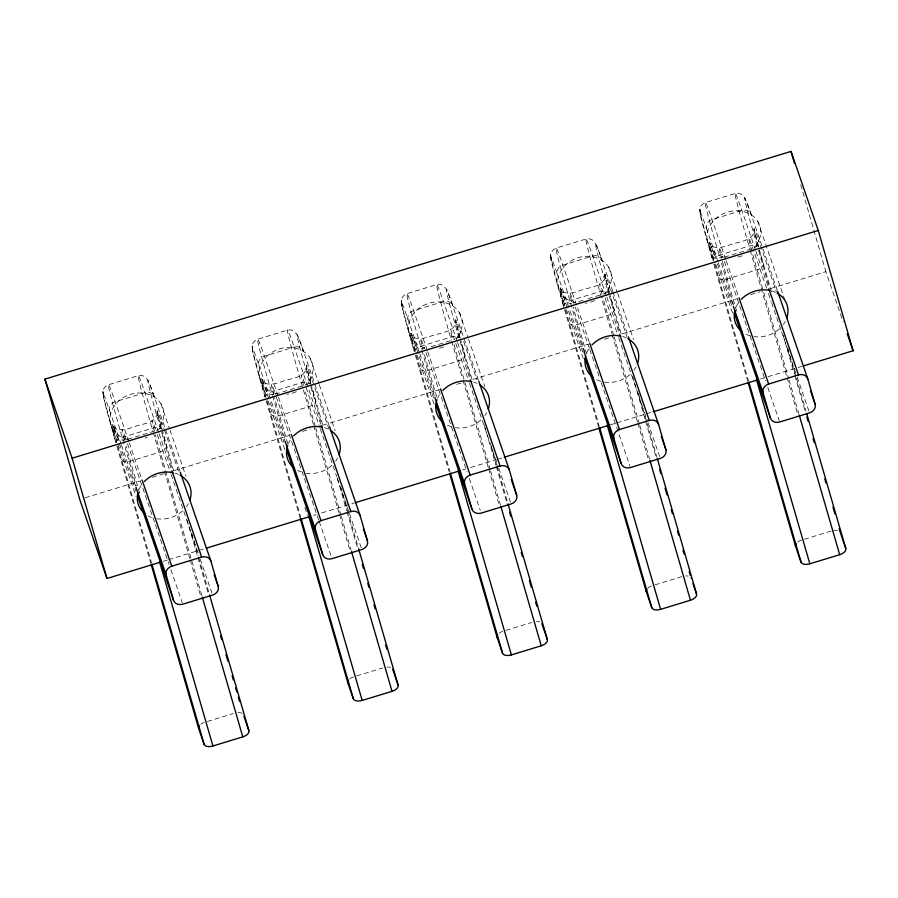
<?xml version="1.0" encoding="UTF-8"?>
<svg xmlns="http://www.w3.org/2000/svg" width="898" height="898" viewBox="0 0 898 898"><rect width="100%" height="100%" fill="white"/><g stroke="black" fill="none" stroke-linecap="round" stroke-linejoin="round"><path stroke-width="0.67" stroke-dasharray="4.49 3.37" d="M173.606 470.844L157.161 411.419C157.936 424.44 138.236 423.822 130.176 428.178C124.407 429.435 114.899 432.241 112.497 424.395L114.45 428.009L113.305 425.978L136.036 491.386M310.831 383.502L306.386 365.868C307.161 378.9 287.461 378.271 279.401 382.627C273.632 383.895 264.124 386.69 261.733 378.844L263.675 382.469L262.53 380.426L284.049 442.344M460.057 337.962L455.612 320.317C456.386 333.349 436.686 332.731 428.627 337.087C422.857 338.344 413.349 341.139 410.958 333.304L412.9 336.918L411.755 334.887L434.486 400.284M609.282 292.411L604.837 274.777C605.611 287.798 585.911 287.18 577.852 291.536C572.082 292.804 562.575 295.599 560.184 287.753L562.126 291.367L560.981 289.336L582.791 352.095M758.507 246.871L754.062 229.226C754.836 242.258 735.136 241.629 727.077 245.985C721.307 247.253 711.8 250.048 709.409 242.202L711.351 245.828L710.206 243.785L715.583 258.792M124.452 439.93A70.224 1.571 73 0 1 126.147 439.728L155.994 430.625A7.801 6.589 -19 0 0 161.618 422.015L163.907 428.649M329.106 429.513L310.843 376.464A7.801 6.589 -19 0 1 305.219 385.074L275.372 394.188A70.224 1.571 73 0 0 273.677 394.379M431.085 346.662L454.444 339.534A70.224 1.571 73 0 0 452.749 339.725M582.903 300.314L573.822 303.086A70.224 1.571 73 0 0 572.127 303.288M588.1 298.731L603.669 293.983A7.801 6.589 -19 0 0 609.293 285.373L627.107 337.098M724.349 257.154L752.894 248.432A7.801 6.589 -19 0 0 758.518 239.833L776.332 291.547M85.119 497.773L140.133 480.98M152.211 477.298L164.289 473.605M173.684 470.743L289.089 435.519M302.514 431.422L310.562 428.963M322.64 425.27L439.391 389.642M456.835 384.322L462.201 382.683M472.943 379.405L588.347 344.181M604.455 339.264L612.503 336.806M621.899 333.933L737.303 298.708M750.728 294.611L760.123 291.749M770.854 288.471L825.879 271.679L843.121 321.753M163.335 561.272L167.365 560.049M168.701 559.634L204.935 548.577M313.638 515.396L316.321 514.576M321.686 512.938L353.891 503.116M462.593 469.935L465.276 469.115M470.642 467.476L496.145 459.697M497.481 459.282L502.846 457.643M610.202 424.877L615.579 423.239M616.915 422.835L645.101 414.236M646.437 413.821L651.802 412.182M760.505 379.001L802.105 366.305M207.371 721.476L233.323 713.551M356.596 675.925L382.548 668.011M505.821 630.385L531.773 622.46M655.046 584.834L682.289 576.516M804.271 539.294L831.514 530.976M757.867 221.615L784.639 299.36M777.253 290.211L748.517 206.944L744.431 197.425L741.131 194.091L738.212 193.205L735.215 193.463L705.368 202.578L702.651 204.059L700.732 206.417L699.856 209.335L700.462 214.992L712.664 260.128A109.242 2.447 73 0 1 706.412 228.171A7.801 6.589 -19 0 1 712.047 219.561L741.894 210.458A7.801 6.589 -19 0 1 751.188 214.51A109.242 2.447 73 0 0 757.418 246.467M755.588 250.239L741.894 210.458A117.043 2.627 73 0 0 748.977 246.108L749.763 248.791M756.049 251.563L768.374 287.382M766.589 288.224L752.894 248.432A70.224 1.571 73 0 0 757.149 269.827L788.68 378.664M768.419 293.534L771.158 301.481M771.618 302.817L781.204 330.666M781.664 331.991L791.25 359.84M791.71 361.164L796.739 375.757M797.188 377.081L809.525 412.889M725.741 259.354L712.047 219.561A117.043 2.627 73 0 0 719.141 255.223L719.915 257.906M726.201 260.678L738.526 296.486M724.417 261.52L765.523 380.887M767.801 387.521L779.217 420.679M706.412 228.171L717.839 261.329M718.288 262.654L732.903 305.096M717.345 263.933L732.016 306.544M709.813 247.017L715.257 262.833M715.706 264.147L732.948 314.221M608.642 267.155L617.263 292.198M617.723 293.511L633.595 339.635M612.75 291.379L597.327 247.287L594.263 241.562L591.905 239.631L588.987 238.756L585.99 239.014L556.143 248.129L553.426 249.61L551.507 251.968L550.631 254.875L550.889 258.108L563.809 306.993A109.242 2.447 73 0 1 557.187 273.722A7.801 6.589 -19 0 1 562.822 265.112L592.669 255.997A7.801 6.589 -19 0 1 601.963 260.05A109.242 2.447 73 0 0 608.575 293.332M612.919 291.884L628.028 335.751M606.363 295.79L592.669 255.997A117.043 2.627 73 0 0 599.752 291.659L611.83 333.315M606.824 297.115L619.149 332.922M605.039 297.956L618.284 336.424M618.733 337.749L647.503 421.308M647.963 422.632L660.299 458.44M589.301 342.037L562.822 265.112A117.043 2.627 73 0 0 569.916 300.763L584.71 351.825M575.191 307.071L589.346 348.188M589.806 349.513L599.393 377.362M601.222 382.671L629.992 466.219M557.187 273.722L584.138 351.971M560.577 292.557L566.032 308.373M566.481 309.698L583.722 359.772M459.417 312.706L468.038 337.749M468.498 339.062L484.83 386.499M478.353 380L450.066 298.035L445.98 288.527L442.669 285.182L439.762 284.296L436.765 284.565L406.917 293.668L404.201 295.15L402.282 297.507L401.406 300.426L402.012 306.083L414.203 351.219A109.242 2.447 73 0 1 407.961 319.261A7.801 6.589 -19 0 1 413.596 310.652L443.432 301.548A7.801 6.589 -19 0 1 452.738 305.601A109.242 2.447 73 0 0 458.968 337.558M456.061 338.86A7.801 6.589 -19 0 0 460.068 330.924L461.898 336.222M463.727 341.532L476.961 379.989M457.138 341.33L443.432 301.548A117.043 2.627 73 0 0 450.527 337.199L451.312 339.893M457.598 342.666L469.923 378.473M455.814 343.507L469.059 381.964M469.508 383.3L498.278 466.848M498.738 468.172L511.074 503.991M427.291 350.445L413.596 310.652A117.043 2.627 73 0 0 420.691 346.314L421.465 348.996M427.751 351.769L440.536 388.901M425.966 352.622L467.072 471.978M469.351 478.612L480.307 510.446M407.961 319.261L419.377 352.42M419.837 353.745L434.452 396.186M411.351 338.108L416.807 353.924M417.256 355.238L434.497 405.312M310.192 358.257L318.812 383.289M319.273 384.613L335.145 430.726M329.128 425.54L300.841 343.575L296.755 334.067L293.444 330.722L290.537 329.847L287.54 330.105L257.692 339.219L254.976 340.701L253.056 343.058L252.17 345.966L252.787 351.634L264.977 396.77M320.698 424.013L294.207 347.099L264.371 356.203A7.801 6.589 -19 0 0 258.736 364.812A109.242 2.447 73 0 0 264.977 396.77M306.128 387.723L319.834 427.515M320.283 428.84L336.728 476.591M337.188 477.916L346.774 505.765M347.234 507.089L349.053 512.399M349.513 513.723L361.849 549.531M278.066 395.996L264.371 356.203A117.043 2.627 73 0 0 271.465 391.854L272.24 394.548M278.526 397.32L290.851 433.128M276.281 396.837L318.756 520.178M319.217 521.502L331.542 557.31M258.736 364.812L285.227 441.737M262.126 383.659L267.582 399.464M268.031 400.789L285.272 450.863M160.967 403.797L169.587 428.84M170.048 430.153L185.92 476.277M179.903 471.091L151.616 389.126L147.53 379.618L144.219 376.273L141.312 375.398L138.314 375.656L108.467 384.759L105.751 386.252L103.831 388.598L102.944 391.517L103.562 397.174L115.752 442.321A109.242 2.447 73 0 1 109.511 410.352A7.801 6.589 -19 0 1 115.146 401.754L144.982 392.639A7.801 6.589 -19 0 1 154.288 396.692A109.242 2.447 73 0 0 160.518 428.649M164.356 429.974L178.511 471.091M158.688 432.432L144.982 392.639A117.043 2.627 73 0 0 152.076 428.301L152.862 430.984M159.148 433.756L171.933 470.889M157.363 434.598L170.609 473.066M171.058 474.391L198.458 553.965M200.288 559.274L212.624 595.082M128.841 441.535L115.146 401.754A117.043 2.627 73 0 0 122.24 437.405L136.249 485.773M129.301 442.86L141.626 478.668M127.516 443.713L144.87 494.113M145.33 495.438L154.916 523.287M155.376 524.612L169.071 564.404M170.901 569.702L182.316 602.861M109.511 410.352L120.927 443.511M121.387 444.836L135.542 485.953M112.901 429.199L136.047 496.403M800.713 184.808L825.879 271.679M771.427 291.816L758.855 248.14M787.703 347.997L806.078 411.407M758.586 250.475L769.092 286.754M783.112 335.122L794.404 374.096M794.786 375.431L805.304 411.711M789.073 380.011L798.805 413.608M750.156 250.138L786.749 376.453M787.131 377.789L797.649 414.068M736.652 311.191L727.301 278.941A70.224 1.571 73 0 1 722.396 261.599M721.476 263.282L733.543 304.938M714.741 264.169A78.025 1.751 73 0 0 718.479 277.257L748.461 380.73M713.798 264.091L747.686 381.033M621.034 333.326L609.63 293.68M638.478 393.549L656.853 456.947M609.36 296.014L620.26 333.641M632.72 376.644L645.179 419.635M645.561 420.982L656.079 457.262M613.761 335.526L607.924 315.378A70.224 1.571 73 0 1 602.738 297.025M614.153 336.873L639.455 424.215M639.847 425.562L649.58 459.147M612.212 334.651L637.524 421.993M637.906 423.34L648.423 459.619M586.641 354.048L578.076 324.481A70.224 1.571 73 0 1 573.171 307.15M565.516 309.709A78.025 1.751 73 0 0 569.253 322.809L599.235 426.269M564.573 309.63L598.584 427.01M471.809 378.877L460.405 339.231M491.273 446.059L496.717 464.872M497.11 466.219L507.628 502.498M460.135 341.566L470.642 377.845M484.269 424.877L495.954 465.186M496.336 466.533L506.854 502.813M490.229 469.766L458.698 360.917A70.224 1.571 73 0 1 453.793 343.586M490.622 471.102L500.354 504.698M451.694 341.229L462.605 378.855M462.986 380.202L488.299 467.544M488.68 468.879L499.198 505.17M436.641 396.905L428.851 370.032A70.224 1.571 73 0 1 423.946 352.69M421.858 350.343L435.092 396.029M416.29 355.26A78.025 1.751 73 0 0 420.028 368.36L450.01 471.82M415.347 355.181L448.978 471.237M322.584 424.428L311.179 384.771M340.791 487.277L358.785 549.385M310.91 387.117L321.81 424.732M337.379 478.488L346.729 510.738M347.111 512.073L357.629 548.352M315.31 426.629L309.473 406.468A70.224 1.571 73 0 1 304.568 389.126M315.703 427.964L341.004 515.306M341.397 516.653L351.129 550.25M313.38 424.406L301.301 382.75A117.043 2.627 73 0 1 294.207 347.099A7.801 6.589 -19 0 1 303.513 351.152A109.242 2.447 73 0 0 310.124 384.423M313.761 425.742L339.074 513.084M339.455 514.431L349.973 550.71M287.809 443.792L279.626 415.583A70.224 1.571 73 0 1 274.44 397.219M272.633 395.895L285.867 441.58M304.938 507.415L307.273 515.474M267.065 400.811A78.025 1.751 73 0 0 270.803 413.899L300.785 517.371M266.122 400.721L300.134 518.101M191.566 532.828L198.267 555.963M198.66 557.31L209.178 593.589M161.685 432.656L172.584 470.283M186.986 519.998L197.504 556.277M197.886 557.624L208.403 593.904M201.904 595.789L160.248 452.02A70.224 1.571 73 0 1 155.343 434.677M153.244 432.331L164.154 469.946M164.536 471.293L189.848 558.635M190.23 559.982L200.748 596.261M139.751 493.372L130.401 461.123A70.224 1.571 73 0 1 126.079 445.913M117.84 446.351A78.025 1.751 73 0 0 121.578 459.45L151.56 562.911M116.897 446.272L150.909 563.652M754.062 229.226L754.567 233.368L754.354 231.561M604.837 274.777L605.342 278.919L605.129 277.112M455.612 320.317L456.117 324.47L455.903 322.651M306.386 365.868L306.892 370.01L306.678 368.202M157.161 411.419L157.666 415.561L157.453 413.754M126.147 439.728A7.801 6.589 -19 0 1 116.852 435.676A78.025 1.751 73 0 0 116.774 442.546M121.578 459.45A7.801 4.176 -16.2 0 0 130.401 461.123L160.248 452.02A7.801 4.176 -16.2 0 0 166.343 445.79A78.025 1.751 73 0 1 162.605 432.69M154.299 430.816A70.224 1.571 73 0 1 155.994 430.625M200.804 724.237A7.801 4.176 -16.2 0 1 204.216 722.452M116.067 442.366A7.801 4.176 -16.2 0 1 122.24 437.405L152.076 428.301A7.801 4.176 -16.2 0 1 160.17 428.907M237.992 712.563A7.801 4.176 -16.2 0 1 242.426 713.551M161.55 428.885A78.025 1.751 73 0 1 161.618 422.015M127.886 439.38A27.31 23.056 -19 0 1 113.047 407.916A27.31 23.056 -19 0 1 152.368 395.917A27.31 23.056 -19 0 1 156.701 430.58M147.092 437.259A27.31 23.056 -19 0 1 145.24 438.011M188.344 503.61A27.31 23.056 -19 0 1 186.369 506.753M182.541 510.984A27.31 23.056 -19 0 1 156.982 518.786M151.515 517.383A27.31 23.056 -19 0 1 148.192 515.867M139.19 489.152A27.31 23.056 -19 0 1 140.907 485.93M175.043 473.156A27.31 23.056 -19 0 1 178.511 474.447M277.112 393.829A27.31 23.056 -19 0 1 262.272 362.377A27.31 23.056 -19 0 1 301.593 350.366A27.31 23.056 -19 0 1 305.926 385.029M296.318 391.708A27.31 23.056 -19 0 1 286.754 394.312M337.569 458.07A27.31 23.056 -19 0 1 335.594 461.202M331.766 465.445A27.31 23.056 -19 0 1 306.207 473.246M300.74 471.843A27.31 23.056 -19 0 1 297.418 470.316M288.415 443.612A27.31 23.056 -19 0 1 290.133 440.379M324.268 427.616A27.31 23.056 -19 0 1 327.736 428.907M424.507 347.818A27.31 23.056 -19 0 1 411.812 316.298A27.31 23.056 -19 0 1 450.28 304.545A27.31 23.056 -19 0 1 456.431 338.075M443.702 346.92A27.31 23.056 -19 0 1 437.932 348.491M486.795 412.519A27.31 23.056 -19 0 1 484.819 415.651M480.991 419.894A27.31 23.056 -19 0 1 455.432 427.695M451.728 426.876A27.31 23.056 -19 0 1 446.643 424.776M437.64 398.061A27.31 23.056 -19 0 1 439.358 394.828M473.493 382.065A27.31 23.056 -19 0 1 476.961 383.356M575.562 302.738A27.31 23.056 -19 0 1 560.722 271.275A27.31 23.056 -19 0 1 600.044 259.275A27.31 23.056 -19 0 1 604.376 293.938M594.768 300.617A27.31 23.056 -19 0 1 585.204 303.221M636.02 366.968A27.31 23.056 -19 0 1 634.044 370.111M630.216 374.343A27.31 23.056 -19 0 1 604.657 382.144M600.953 381.336A27.31 23.056 -19 0 1 595.868 379.225M586.865 352.521A27.31 23.056 -19 0 1 588.583 349.288M622.718 336.514A27.31 23.056 -19 0 1 626.187 337.805M722.957 256.727A27.31 23.056 -19 0 1 710.587 224.668A27.31 23.056 -19 0 1 749.808 214.016A27.31 23.056 -19 0 1 753.602 248.398M742.152 255.829A27.31 23.056 -19 0 1 736.382 257.389M785.245 321.428A27.31 23.056 -19 0 1 783.269 324.56M779.442 328.803A27.31 23.056 -19 0 1 753.882 336.604M750.189 335.785A27.31 23.056 -19 0 1 745.093 333.674M736.091 306.97A27.31 23.056 -19 0 1 738.852 302.199M771.943 290.974A27.31 23.056 -19 0 1 775.412 292.265M273.666 394.536A7.801 6.589 -19 0 1 266.077 390.136A78.025 1.751 73 0 0 265.999 396.995M270.803 413.899A7.801 4.176 -16.2 0 0 279.626 415.583L309.473 406.468A7.801 4.176 -16.2 0 0 315.568 400.239A78.025 1.751 73 0 1 311.831 387.139M303.524 385.276A70.224 1.571 73 0 1 305.219 385.074M349.636 679A7.801 4.176 -16.2 0 1 353.442 676.901M265.236 397.477A7.801 4.176 -16.2 0 1 271.465 391.854L301.301 382.75A7.801 4.176 -16.2 0 1 309.844 383.861M387.218 667.012A7.801 4.176 -16.2 0 1 390.596 667.461M310.775 383.334A78.025 1.751 73 0 1 310.843 376.464M415.235 351.455A78.025 1.751 73 0 1 415.303 344.585A7.801 6.589 -19 0 0 424.597 348.637A70.224 1.571 73 0 0 422.902 348.839M420.028 368.36A7.801 4.176 -16.2 0 0 428.851 370.032L458.698 360.917A7.801 4.176 -16.2 0 0 464.794 354.688A78.025 1.751 73 0 1 461.056 341.599M499.254 633.146A7.801 4.176 -16.2 0 1 502.667 631.361M414.517 351.275A7.801 4.176 -16.2 0 1 420.691 346.314L450.527 337.199A7.801 4.176 -16.2 0 1 458.62 337.816M536.443 621.472A7.801 4.176 -16.2 0 1 539.821 621.91M460.001 337.794A78.025 1.751 73 0 1 460.068 330.924M571.543 303.479A7.801 6.589 -19 0 1 564.528 299.034A78.025 1.751 73 0 0 564.46 305.904M569.253 322.809A7.801 4.176 -16.2 0 0 578.076 324.481L607.924 315.378A7.801 4.176 -16.2 0 0 614.019 309.148A78.025 1.751 73 0 1 610.281 296.048M601.974 294.185A70.224 1.571 73 0 1 603.669 293.983M647.739 588.235A7.801 4.176 -16.2 0 1 652.442 585.631M563.697 306.386A7.801 4.176 -16.2 0 1 569.916 300.763L599.752 291.659A7.801 4.176 -16.2 0 1 608.451 293.04M685.668 575.921A7.801 4.176 -16.2 0 1 688.194 576.112M609.226 292.243A78.025 1.751 73 0 1 609.293 285.373M713.685 260.364A78.025 1.751 73 0 1 713.753 253.494A7.801 6.589 -19 0 0 723.047 257.546A70.224 1.571 73 0 0 721.352 257.737M718.479 277.257A7.801 4.176 -16.2 0 0 727.301 278.941L757.149 269.827A7.801 4.176 -16.2 0 0 763.255 263.597A78.025 1.751 73 0 1 759.506 250.508M797.705 542.055A7.801 4.176 -16.2 0 1 801.667 540.08M712.922 260.51A7.801 4.176 -16.2 0 1 719.141 255.223L748.977 246.108A7.801 4.176 -16.2 0 1 757.317 246.961M833.782 530.482A7.801 4.176 -16.2 0 1 837.419 530.572M758.451 246.692A78.025 1.751 73 0 1 758.518 239.833M700.171 212.04L699.856 209.335L700.462 214.992L700.171 212.04M550.945 257.58L550.631 254.875L551.237 260.543L550.945 257.58M401.709 303.131L401.406 300.426L402.012 306.083L401.709 303.131M252.484 348.682L252.17 345.966L252.787 351.634L252.484 348.682M103.259 394.222L102.944 391.517L103.562 397.174L103.259 394.222"/><path stroke-width="1.35" d="M160.652 562.092L106.974 578.48L79.754 499.411L44.9 379.136L791.026 151.403L818.246 230.472L853.1 350.748L803.452 365.901M44.9 379.136L72.121 458.204L818.246 230.472M206.282 548.173L309.608 516.631M355.238 502.7L459.911 470.754M504.193 457.239L608.866 425.293M653.149 411.778L757.822 379.82M173.482 600.133L166.141 574.81A7.801 6.589 -19 0 1 171.765 566.211L201.612 557.097A7.801 6.589 -19 0 1 210.907 561.149L218.248 586.473A7.801 6.589 -19 0 1 212.624 595.082L182.777 604.186A7.801 6.589 -19 0 1 173.482 600.133L137.854 496.684M322.708 554.594L315.366 529.27A7.801 6.589 -19 0 1 320.99 520.66L350.837 511.546A7.801 6.589 -19 0 1 360.132 515.609L367.473 540.922A7.801 6.589 -19 0 1 361.849 549.531L332.002 558.646A7.801 6.589 -19 0 1 322.708 554.594L287.079 451.144M471.933 509.043L464.592 483.719A7.801 6.589 -19 0 1 470.215 475.109L500.063 466.006A7.801 6.589 -19 0 1 509.357 470.058L516.698 495.382A7.801 6.589 -19 0 1 511.074 503.991L481.227 513.095A7.801 6.589 -19 0 1 471.933 509.043L435.856 404.268M621.158 463.491L613.817 438.179A7.801 6.589 -19 0 1 619.44 429.57L649.288 420.455A7.801 6.589 -19 0 1 658.582 424.507L665.923 449.831A7.801 6.589 -19 0 1 660.299 458.44L630.452 467.544A7.801 6.589 -19 0 1 621.158 463.491L585.081 358.717M770.383 417.952L763.042 392.628A7.801 6.589 -19 0 1 768.666 384.018L798.513 374.915A7.801 6.589 -19 0 1 807.807 378.967L815.148 404.28A7.801 6.589 -19 0 1 809.525 412.889L779.677 422.004A7.801 6.589 -19 0 1 770.383 417.952L734.306 313.178M151.178 564.573L198.671 728.503L204.115 744.307A7.801 4.176 -16.2 0 0 212.938 745.991L242.786 736.876A7.801 4.176 -16.2 0 0 248.881 730.646L209.56 594.936M300.403 519.022L347.896 682.951L353.341 698.767A7.801 4.176 -16.2 0 0 362.163 700.44L392.011 691.337A7.801 4.176 -16.2 0 0 398.106 685.107L358.785 549.385M449.629 473.471L497.122 637.412L502.566 653.216A7.801 4.176 -16.2 0 0 511.389 654.9L541.236 645.785A7.801 4.176 -16.2 0 0 547.331 639.556L508.01 503.845M598.854 427.931L646.347 591.861L651.791 607.677A7.801 4.176 -16.2 0 0 660.614 609.349L690.461 600.234A7.801 4.176 -16.2 0 0 696.556 594.005L657.235 458.294M748.079 382.38L795.572 546.31L801.016 562.126A7.801 4.176 -16.2 0 0 809.839 563.798L839.686 554.695A7.801 4.176 -16.2 0 0 845.781 548.465L806.853 414.09M847.207 333.618L853.1 350.748M777.668 291.435L807.807 378.967M810.58 391.023L815.148 404.28M768.834 288.707L798.513 374.915M840.797 533.962L845.781 548.465M738.987 297.81L768.666 384.018M733.363 306.42L763.042 392.628M628.443 336.974L658.582 424.507M661.355 436.574L665.923 449.831M619.609 334.247L649.288 420.455M692.93 583.464L696.556 594.005M589.761 343.362L619.44 429.57M584.138 351.971L613.817 438.179M478.769 381.201L509.357 470.058M511.22 479.465L516.698 495.382M470.384 379.798L500.063 466.006M541.887 623.74L547.331 639.556M440.536 388.901L470.215 475.109M434.913 397.511L464.592 483.719M329.544 426.741L360.132 515.609M363.364 528.989L367.473 540.922M321.158 425.349L350.837 511.546M392.662 669.291L398.106 685.107M291.311 434.452L320.99 520.66M285.227 441.737L315.366 529.27M180.307 472.292L210.907 561.149M214.139 574.54L218.248 586.473M171.933 470.889L201.612 557.097M243.897 716.155L248.881 730.646M142.086 480.003L171.765 566.211M136.002 487.277L166.141 574.81M791.026 151.403L794.517 163.425M806.853 417.087L808.032 421.117M813.083 438.594L814.25 442.624M824.768 478.903L825.935 482.933M832.94 507.123L834.893 513.836M839.17 528.619L840.337 532.649M799.198 414.943L839.686 554.695M756.498 379.719L809.839 563.798M748.853 382.065L801.016 562.126M659.581 469.351L660.748 473.392M665.025 488.164L666.978 494.888M671.255 509.671L672.422 513.701M677.485 531.167L678.652 535.197M682.94 549.98L684.108 554.01M689.17 571.476L690.337 575.506M649.972 460.494L690.461 600.234M607.273 425.259L660.614 609.349M599.628 427.616L651.791 607.677M509.57 512.219L510.749 516.249M521.255 552.528L522.423 556.558M529.427 580.748L531.38 587.46M535.657 602.244L536.824 606.273M500.747 506.045L541.236 645.785M458.047 470.81L511.389 654.9M450.403 473.167L502.566 653.216M362.298 564.483L363.466 568.513M367.742 583.296L368.91 587.326M373.972 604.792L375.139 608.822M385.657 645.101L386.825 649.131M351.522 551.585L392.011 691.337M308.822 516.35L362.163 700.44M301.167 518.707L353.341 698.767M220.47 635.56L221.638 639.589M225.914 654.373L227.868 661.085M232.144 675.868L233.312 679.898M235.646 687.958L236.825 691.988M238.374 697.364L239.542 701.394M202.297 597.136L242.786 736.876M159.597 561.901L212.938 745.991M151.942 564.258L204.115 744.307M72.121 458.204L106.974 578.48M198.671 728.503A7.801 4.176 -16.2 0 1 199.199 725.876M180.128 475.267A27.31 23.056 -19 0 1 189.792 500.309M145.218 513.914A27.31 23.056 -19 0 1 138 492.519M144.398 481.485A27.31 23.056 -19 0 1 173.213 472.685M330.891 430.647A27.31 23.056 -19 0 1 339.017 454.758M294.443 468.363A27.31 23.056 -19 0 1 287.753 445.285M293.624 435.934A27.31 23.056 -19 0 1 322.438 427.145M480.116 385.096A27.31 23.056 -19 0 1 488.243 409.207M443.668 422.823A27.31 23.056 -19 0 1 436.978 399.733M442.849 390.394A27.31 23.056 -19 0 1 471.663 381.594M627.803 338.625A27.31 23.056 -19 0 1 637.468 363.668M592.893 377.272A27.31 23.056 -19 0 1 585.676 355.889M592.074 344.843A27.31 23.056 -19 0 1 620.888 336.054M777.028 293.085A27.31 23.056 -19 0 1 786.693 318.116M742.118 331.721A27.31 23.056 -19 0 1 734.901 310.338M741.299 299.303A27.31 23.056 -19 0 1 770.114 290.503M347.896 682.951A7.801 4.176 -16.2 0 1 348.424 680.325M497.122 637.412A7.801 4.176 -16.2 0 1 497.649 634.785M646.347 591.861A7.801 4.176 -16.2 0 1 646.874 589.234M690.989 577.908A7.801 4.176 -16.2 0 1 691.112 578.2M795.572 546.31A7.801 4.176 -16.2 0 1 796.099 543.694"/></g></svg>
